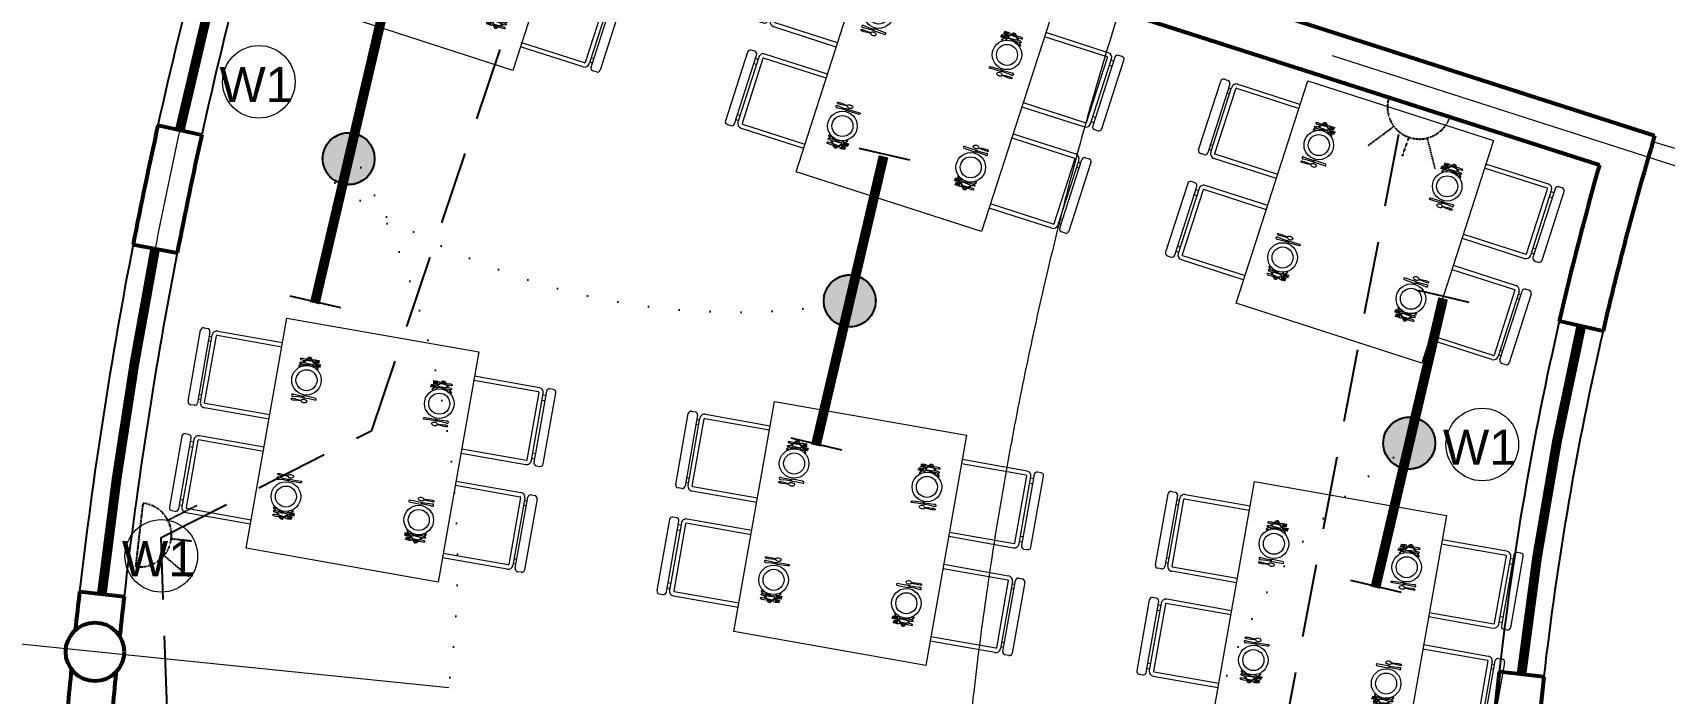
# Model space of a CAD drawing. Header units: millimetres. Extents: x -582 to 488037, y -1142837 to 903.
# Drawn here: x 367881 to 376250, y -1107490 to -1104098 of the extents above; entities that cross this region are included whole.
import ezdxf

# ---------------------------------------------------------------- set-up
doc = ezdxf.new("R2010")
doc.units = ezdxf.units.MM
doc.header["$PDMODE"] = 3
for name, pattern in [('CENTERX2', [101.6, 63.5, -12.7, 12.7, -12.7]), ('DOT2', [3.175, 0, -3.175]), ('HIDDEN', [0.375, 0.25, -0.125])]:
    doc.linetypes.add(name, pattern=pattern)
doc.layers.add('A New CL', color=7, linetype='CENTERX2', lineweight=13, true_color=0x18bbcd)
doc.layers.add('Pipe line', color=7, linetype='Continuous', lineweight=60, true_color=0x0070ff)
for name, color, linetype, lineweight in [('A_Wall 01', 7, 'Continuous', 53), ('COLUMN-HATCH', 1, 'Continuous', 53), ('Dimension', 5, 'Continuous', 13), ('hatch', 9, 'Continuous', 0), ('Muebles', 43, 'Continuous', 0), ('stair', 20, 'Continuous', 20), ('window', 210, 'Continuous', 25)]:
    doc.layers.add(name, color=color, linetype=linetype, lineweight=lineweight)
for name, color, linetype in [('E_Electrical Layout', 210, 'Continuous'), ('E_Power', 50, 'HIDDEN'), ('E_Switch', 30, 'DOT2')]:
    doc.layers.add(name, color=color, linetype=linetype)
doc.styles.add('Arial', font='arial.ttf')
doc.dimstyles.new('A_ Detail', dxfattribs={"dimtxt": 250, "dimasz": 80, "dimexe": 75, "dimexo": 0, "dimgap": 4, "dimtad": 1, "dimdec": 0, "dimzin": 1, "dimdsep": 46, "dimtxsty": 'Arial', "dimblk": 'dot 2', "dimcen": 0.09375, "dimclrd": 5, "dimclre": 5, "dimclrt": 256, "dimadec": 0, "dimazin": 0, "dimtfac": 0.75, "dimtdec": 0, "dimtix": 1, "dimtmove": 1, "dimatfit": 3, "dimfxl": 75, "dimfxlon": 1, "dimtolj": 1, "dimtzin": 0, "dimlwd": 13, "dimlwe": 9, "dimarcsym": 0})

# ---------------------------------------------------------------- blocks, each defined once
blk = doc.blocks.new('A$C115C1E31')
blk.add_circle((-22.2, 85.8), 150)
blk = doc.blocks.new('A$C4D184056')
at = {"layer": 'Muebles'}
for p, q in [((0.45, 0), (0.45, 1.2)), ((0.45, 1.2), (1.45, 1.2)), ((1.45, 1.2), (1.45, 0)), ((0.0249, 0.691), (0.0249, 1.0613)), ((0.0399, 1.0763), (0.0586, 1.0763)), ((0.0736, 1.0613), (0.0736, 0.691)), ((0.0736, 1.0394), (0.0878, 1.0394)), ((0.0878, 1.0133), (0.0736, 1.0133)), ((0.0878, 0.698), (0.0878, 1.048)), ((0.1099, 0.698), (0.1099, 1.048)), ((0.1128, 1.073), (0.45, 1.073)), ((0.1128, 1.0509), (0.45, 1.0509)), ((1.7872, 1.073), (1.45, 1.073)), ((1.7872, 1.0509), (1.45, 1.0509)), ((1.7901, 0.698), (1.7901, 1.048)), ((1.8122, 0.698), (1.8122, 1.048)), ((1.8264, 1.0394), (1.8122, 1.0394)), ((1.8122, 1.0133), (1.8264, 1.0133)), ((1.8264, 1.0613), (1.8264, 0.691)), ((1.8601, 1.0763), (1.8414, 1.0763)), ((1.8751, 0.691), (1.8751, 1.0613)), ((0.0586, 0.676), (0.0399, 0.676)), ((0.0736, 0.7361), (0.0878, 0.7361)), ((0.0878, 0.71), (0.0736, 0.71)), ((0.45, 0.6951), (0.1128, 0.6951)), ((0.45, 0.673), (0.1128, 0.673)), ((1.45, 0.6951), (1.7872, 0.6951)), ((1.45, 0.673), (1.7872, 0.673)), ((1.8264, 0.7361), (1.8122, 0.7361)), ((1.8122, 0.71), (1.8264, 0.71)), ((1.8414, 0.676), (1.8601, 0.676)), ((0.0249, 0.509), (0.0249, 0.1387)), ((0.0586, 0.524), (0.0399, 0.524)), ((0.0736, 0.1387), (0.0736, 0.509)), ((0.45, 0.527), (0.1128, 0.527)), ((0.45, 0.5049), (0.1128, 0.5049)), ((1.45, 0.527), (1.7872, 0.527)), ((1.45, 0.5049), (1.7872, 0.5049)), ((1.8264, 0.1387), (1.8264, 0.509)), ((1.8414, 0.524), (1.8601, 0.524)), ((1.8751, 0.509), (1.8751, 0.1387)), ((0.0878, 0.49), (0.0736, 0.49)), ((0.0736, 0.4639), (0.0878, 0.4639)), ((0.0878, 0.502), (0.0878, 0.152)), ((0.1099, 0.502), (0.1099, 0.152)), ((1.7901, 0.502), (1.7901, 0.152)), ((1.8122, 0.502), (1.8122, 0.152)), ((1.8122, 0.49), (1.8264, 0.49)), ((1.8264, 0.4639), (1.8122, 0.4639)), ((0.0878, 0.1867), (0.0736, 0.1867)), ((1.8122, 0.1867), (1.8264, 0.1867)), ((0.0399, 0.1237), (0.0586, 0.1237)), ((0.0736, 0.1606), (0.0878, 0.1606)), ((0.1128, 0.1491), (0.45, 0.1491)), ((0.1128, 0.127), (0.45, 0.127)), ((1.7872, 0.1491), (1.45, 0.1491)), ((1.7872, 0.127), (1.45, 0.127)), ((1.8264, 0.1606), (1.8122, 0.1606)), ((1.8601, 0.1237), (1.8414, 0.1237)), ((1.45, 0), (0.45, 0))]:
    blk.add_line(p, q, dxfattribs=at)
at = {"layer": 'Muebles', "linetype": 'ByBlock'}
for p, q in [((0.5544, 1.0079), (0.5553, 1.0096)), ((0.5544, 1.0079), (0.5544, 1.0062)), ((0.5544, 1.0062), (0.5553, 1.0045)), ((0.5553, 1.0096), (0.557, 1.0104)), ((0.5553, 1.0045), (0.557, 1.0037)), ((0.557, 1.0104), (0.5637, 1.0112)), ((0.5637, 1.0112), (0.5721, 1.0112)), ((0.5721, 1.0112), (0.5941, 1.0096)), ((0.5721, 1.0028), (0.5941, 1.0045)), ((0.5958, 1.0197), (0.5875, 1.0101)), ((0.5983, 1.0146), (0.5933, 1.0096)), ((0.5941, 1.0096), (0.6118, 1.0087)), ((0.5941, 1.0045), (0.6118, 1.0053)), ((0.5991, 1.0222), (0.5958, 1.0197)), ((0.6034, 1.0155), (0.5983, 1.0146)), ((0.6051, 1.0222), (0.5991, 1.0222)), ((0.6067, 1.0146), (0.6034, 1.0155)), ((0.6067, 1.0214), (0.6051, 1.0222)), ((0.6182, 1.0089), (0.6067, 1.0214)), ((0.6129, 1.0087), (0.6067, 1.0146)), ((0.6118, 1.0087), (0.6177, 1.0087)), ((0.6118, 1.0053), (0.6177, 1.0053)), ((0.6295, 0.9927), (0.6164, 1.0053)), ((0.6177, 1.0087), (0.6202, 1.0096)), ((0.6177, 1.0053), (0.6202, 1.0045)), ((0.6202, 1.0096), (0.6228, 1.0121)), ((0.6202, 1.0045), (0.6228, 1.002)), ((0.6228, 1.0121), (0.6253, 1.0138)), ((0.6253, 1.0138), (0.6321, 1.0146)), ((0.6312, 1.0079), (0.6304, 1.007)), ((0.6312, 1.0062), (0.6304, 1.007)), ((0.6531, 1.0087), (0.6312, 1.0079)), ((0.6531, 1.0053), (0.6312, 1.0062)), ((0.6321, 1.0146), (0.6531, 1.0129)), ((0.6531, 1.0121), (0.6321, 1.0112)), ((0.6321, 1.0112), (0.6321, 1.0104)), ((0.6321, 1.0104), (0.6531, 1.0096)), ((0.6321, 1.0037), (0.6531, 1.0045)), ((0.6531, 1.0129), (0.6531, 1.0121)), ((0.6531, 1.0096), (0.6531, 1.0087)), ((0.6531, 1.0045), (0.6531, 1.0053)), ((1.2679, 1.0146), (1.2469, 1.0129)), ((1.2469, 1.0129), (1.2469, 1.0121)), ((1.2469, 1.0121), (1.2679, 1.0112)), ((1.2679, 1.0104), (1.2469, 1.0096)), ((1.2469, 1.0096), (1.2469, 1.0087)), ((1.2469, 1.0087), (1.2688, 1.0079)), ((1.2469, 1.0053), (1.2688, 1.0062)), ((1.2469, 1.0045), (1.2469, 1.0053)), ((1.2679, 1.0037), (1.2469, 1.0045)), ((1.2747, 1.0138), (1.2679, 1.0146)), ((1.2679, 1.0112), (1.2679, 1.0104)), ((1.2688, 1.0079), (1.2696, 1.007)), ((1.2688, 1.0062), (1.2696, 1.007)), ((1.2705, 0.9927), (1.2836, 1.0053)), ((1.2772, 1.0121), (1.2747, 1.0138)), ((1.2798, 1.0096), (1.2772, 1.0121)), ((1.2798, 1.0045), (1.2772, 1.002)), ((1.2823, 1.0087), (1.2798, 1.0096)), ((1.2823, 1.0053), (1.2798, 1.0045)), ((1.2818, 1.0089), (1.2933, 1.0214)), ((1.2882, 1.0087), (1.2823, 1.0087)), ((1.2882, 1.0053), (1.2823, 1.0053)), ((1.2871, 1.0087), (1.2933, 1.0146)), ((1.3059, 1.0096), (1.2882, 1.0087)), ((1.3059, 1.0045), (1.2882, 1.0053)), ((1.2933, 1.0214), (1.2949, 1.0222)), ((1.2933, 1.0146), (1.2966, 1.0155)), ((1.2949, 1.0222), (1.3009, 1.0222)), ((1.2966, 1.0155), (1.3017, 1.0146)), ((1.3009, 1.0222), (1.3042, 1.0197)), ((1.3017, 1.0146), (1.3067, 1.0096)), ((1.3042, 1.0197), (1.3125, 1.0101)), ((1.3279, 1.0112), (1.3059, 1.0096)), ((1.3279, 1.0028), (1.3059, 1.0045)), ((1.3363, 1.0112), (1.3279, 1.0112)), ((1.343, 1.0104), (1.3363, 1.0112)), ((1.3447, 1.0096), (1.343, 1.0104)), ((1.3447, 1.0045), (1.343, 1.0037)), ((1.3456, 1.0079), (1.3447, 1.0096)), ((1.3456, 1.0062), (1.3447, 1.0045)), ((1.3456, 1.0079), (1.3456, 1.0062)), ((0.5536, 0.9707), (0.5527, 0.9691)), ((0.5527, 0.9691), (0.5527, 0.9674)), ((0.5527, 0.9674), (0.5536, 0.9665)), ((0.5639, 0.9827), (0.5536, 0.9707)), ((0.5544, 0.9707), (0.5536, 0.9691)), ((0.5536, 0.9665), (0.5622, 0.9665)), ((0.5544, 0.9876), (0.5553, 0.9893)), ((0.5544, 0.9859), (0.5544, 0.9876)), ((0.5544, 0.9876), (0.5544, 0.9859)), ((0.5544, 0.9859), (0.5553, 0.9842)), ((0.5662, 0.9826), (0.5544, 0.9707)), ((0.5553, 0.9893), (0.557, 0.9902)), ((0.5553, 0.9842), (0.557, 0.9834)), ((0.557, 1.0037), (0.5637, 1.0028)), ((0.557, 0.9902), (0.5654, 0.991)), ((0.557, 0.9834), (0.5654, 0.9826)), ((0.5603, 0.9707), (0.5709, 0.9715)), ((0.5637, 1.0028), (0.5721, 1.0028)), ((0.5654, 0.991), (0.573, 0.991)), ((0.5654, 0.9826), (0.573, 0.9826)), ((0.5705, 0.975), (0.6052, 0.9842)), ((0.5819, 1.0036), (0.571, 0.991)), ((0.573, 0.991), (0.5958, 0.9893)), ((0.573, 0.9826), (0.5958, 0.9842)), ((0.5877, 1.004), (0.5746, 0.9909)), ((0.5958, 0.9893), (0.616, 0.9885)), ((0.5958, 0.9842), (0.616, 0.9851)), ((0.616, 0.9885), (0.6219, 0.9885)), ((0.616, 0.9851), (0.6219, 0.9851)), ((0.6219, 0.9885), (0.6245, 0.9893)), ((0.6219, 0.9851), (0.6245, 0.9842)), ((0.6228, 1.002), (0.6253, 1.0003)), ((0.6245, 0.9893), (0.627, 0.9918)), ((0.6245, 0.9842), (0.627, 0.9817)), ((0.6253, 1.0003), (0.6321, 0.9994)), ((0.6327, 0.9931), (0.6262, 1.0002)), ((0.627, 0.9918), (0.6295, 0.9927)), ((0.627, 0.9817), (0.6295, 0.9809)), ((0.6277, 0.9755), (0.6329, 0.9758)), ((0.6295, 0.9927), (0.6363, 0.9935)), ((0.6295, 0.9809), (0.6363, 0.98)), ((0.6321, 1.0028), (0.6321, 1.0037)), ((0.6531, 1.002), (0.6321, 1.0028)), ((0.6321, 0.9994), (0.6531, 1.0011)), ((0.6354, 0.9876), (0.6346, 0.9868)), ((0.6354, 0.9859), (0.6346, 0.9868)), ((0.6366, 0.9859), (0.6351, 0.9873)), ((0.6624, 0.9885), (0.6354, 0.9876)), ((0.6624, 0.9851), (0.6354, 0.9859)), ((0.6363, 0.9935), (0.6624, 0.9927)), ((0.6624, 0.9918), (0.6363, 0.991)), ((0.6363, 0.991), (0.6363, 0.9902)), ((0.6363, 0.9902), (0.6624, 0.9893)), ((0.6363, 0.9834), (0.6624, 0.9842)), ((0.6363, 0.9826), (0.6363, 0.9834)), ((0.6624, 0.9817), (0.6363, 0.9826)), ((0.6363, 0.98), (0.6624, 0.9809)), ((0.6393, 0.9858), (0.6376, 0.9877)), ((0.6402, 0.9824), (0.6391, 0.9835)), ((0.6425, 0.9824), (0.6414, 0.9836)), ((0.6515, 0.9716), (0.6425, 0.9802)), ((0.6531, 0.9707), (0.6444, 0.9803)), ((0.6462, 0.9665), (0.6515, 0.9665)), ((0.6523, 0.9699), (0.6515, 0.9716)), ((0.6515, 0.9665), (0.6531, 0.9682)), ((0.6531, 1.0011), (0.6531, 1.002)), ((0.6531, 0.9682), (0.6531, 0.9707)), ((0.6624, 0.9927), (0.6624, 0.9918)), ((0.6624, 0.9893), (0.6624, 0.9885)), ((0.6624, 0.9842), (0.6624, 0.9851)), ((0.6624, 0.9809), (0.6624, 0.9817)), ((1.2637, 0.9935), (1.2376, 0.9927)), ((1.2376, 0.9927), (1.2376, 0.9918)), ((1.2376, 0.9918), (1.2637, 0.991)), ((1.2637, 0.9902), (1.2376, 0.9893)), ((1.2376, 0.9893), (1.2376, 0.9885)), ((1.2376, 0.9885), (1.2646, 0.9876)), ((1.2376, 0.9851), (1.2646, 0.9859)), ((1.2376, 0.9842), (1.2376, 0.9851)), ((1.2637, 0.9834), (1.2376, 0.9842)), ((1.2376, 0.9817), (1.2637, 0.9826)), ((1.2376, 0.9809), (1.2376, 0.9817)), ((1.2637, 0.98), (1.2376, 0.9809)), ((1.2469, 1.002), (1.2679, 1.0028)), ((1.2469, 1.0011), (1.2469, 1.002)), ((1.2679, 0.9994), (1.2469, 1.0011)), ((1.2469, 0.9707), (1.2556, 0.9803)), ((1.2469, 0.9682), (1.2469, 0.9707)), ((1.2485, 0.9665), (1.2469, 0.9682)), ((1.2477, 0.9699), (1.2485, 0.9716)), ((1.2485, 0.9716), (1.2575, 0.9802)), ((1.2538, 0.9665), (1.2485, 0.9665)), ((1.2575, 0.9824), (1.2586, 0.9836)), ((1.2598, 0.9824), (1.2609, 0.9835)), ((1.2607, 0.9858), (1.2624, 0.9877)), ((1.2634, 0.9859), (1.2649, 0.9873)), ((1.2705, 0.9927), (1.2637, 0.9935)), ((1.2637, 0.991), (1.2637, 0.9902)), ((1.2637, 0.9826), (1.2637, 0.9834)), ((1.2705, 0.9809), (1.2637, 0.98)), ((1.2646, 0.9876), (1.2654, 0.9868)), ((1.2646, 0.9859), (1.2654, 0.9868)), ((1.2723, 0.9755), (1.2671, 0.9758)), ((1.2673, 0.9931), (1.2738, 1.0002)), ((1.2679, 1.0028), (1.2679, 1.0037)), ((1.2747, 1.0003), (1.2679, 0.9994)), ((1.273, 0.9918), (1.2705, 0.9927)), ((1.273, 0.9817), (1.2705, 0.9809)), ((1.2755, 0.9893), (1.273, 0.9918)), ((1.2755, 0.9842), (1.273, 0.9817)), ((1.2772, 1.002), (1.2747, 1.0003)), ((1.2781, 0.9885), (1.2755, 0.9893)), ((1.2781, 0.9851), (1.2755, 0.9842)), ((1.284, 0.9885), (1.2781, 0.9885)), ((1.284, 0.9851), (1.2781, 0.9851)), ((1.3042, 0.9893), (1.284, 0.9885)), ((1.3042, 0.9842), (1.284, 0.9851)), ((1.3295, 0.975), (1.2948, 0.9842)), ((1.327, 0.991), (1.3042, 0.9893)), ((1.327, 0.9826), (1.3042, 0.9842)), ((1.3123, 1.004), (1.3254, 0.9909)), ((1.3181, 1.0036), (1.329, 0.991)), ((1.3346, 0.991), (1.327, 0.991)), ((1.3346, 0.9826), (1.327, 0.9826)), ((1.3363, 1.0028), (1.3279, 1.0028)), ((1.3397, 0.9707), (1.3291, 0.9715)), ((1.3338, 0.9826), (1.3456, 0.9707)), ((1.343, 0.9902), (1.3346, 0.991)), ((1.343, 0.9834), (1.3346, 0.9826)), ((1.3361, 0.9827), (1.3464, 0.9707)), ((1.343, 1.0037), (1.3363, 1.0028)), ((1.3464, 0.9665), (1.3378, 0.9665)), ((1.3447, 0.9893), (1.343, 0.9902)), ((1.3447, 0.9842), (1.343, 0.9834)), ((1.3456, 0.9876), (1.3447, 0.9893)), ((1.3456, 0.9859), (1.3447, 0.9842)), ((1.3456, 0.9859), (1.3456, 0.9876)), ((1.3456, 0.9876), (1.3456, 0.9859)), ((1.3456, 0.9707), (1.3464, 0.9691)), ((1.3464, 0.9707), (1.3473, 0.9691)), ((1.3473, 0.9674), (1.3464, 0.9665)), ((1.3473, 0.9691), (1.3473, 0.9674)), ((0.5426, 0.8189), (0.5435, 0.8214)), ((0.5426, 0.8189), (0.5426, 0.8138)), ((0.5426, 0.8138), (0.5435, 0.8113)), ((0.5426, 0.7969), (0.5433, 0.7984)), ((0.5426, 0.7969), (0.5426, 0.7952)), ((0.5426, 0.7952), (0.5433, 0.7938)), ((0.5433, 0.7984), (0.545, 0.7991)), ((0.5433, 0.7938), (0.545, 0.7931)), ((0.5435, 0.8214), (0.5451, 0.8222)), ((0.5435, 0.8113), (0.5451, 0.8104)), ((0.545, 0.7991), (0.5513, 0.7997)), ((0.545, 0.7931), (0.5513, 0.7925)), ((0.5451, 0.8222), (0.5477, 0.8222)), ((0.5451, 0.8104), (0.5477, 0.8104)), ((0.5477, 0.8222), (0.5511, 0.8214)), ((0.5477, 0.8104), (0.5511, 0.8113)), ((0.5511, 0.8214), (0.5772, 0.8197)), ((0.5511, 0.8113), (0.5772, 0.813)), ((0.5513, 0.7997), (0.5585, 0.7996)), ((0.5513, 0.7925), (0.5585, 0.7926)), ((0.5585, 0.7996), (0.5777, 0.7982)), ((0.5585, 0.7926), (0.5777, 0.794)), ((0.5772, 0.8197), (0.5983, 0.8197)), ((0.5772, 0.813), (0.5983, 0.813)), ((0.5777, 0.7982), (0.5897, 0.7975)), ((0.5777, 0.794), (0.5897, 0.7946)), ((0.5897, 0.7975), (0.5939, 0.7975)), ((0.5897, 0.7946), (0.5939, 0.7946)), ((0.5939, 0.7975), (0.5961, 0.7983)), ((0.5939, 0.7946), (0.5961, 0.7939)), ((0.5961, 0.7983), (0.5968, 0.799)), ((0.5961, 0.7939), (0.5968, 0.7931)), ((0.5968, 0.799), (0.5984, 0.8012)), ((0.5968, 0.7931), (0.5984, 0.7909)), ((0.5983, 0.8197), (0.6017, 0.8206)), ((0.5983, 0.8197), (0.5983, 0.813)), ((0.5983, 0.813), (0.6017, 0.8121)), ((0.5984, 0.8012), (0.6012, 0.8032)), ((0.5984, 0.7909), (0.6012, 0.789)), ((0.6012, 0.8032), (0.605, 0.8044)), ((0.6012, 0.789), (0.605, 0.7878)), ((0.6017, 0.8121), (0.6017, 0.8206)), ((0.6017, 0.8206), (0.6034, 0.8197)), ((0.6017, 0.8121), (0.6034, 0.813)), ((0.6034, 0.8197), (0.6067, 0.8197)), ((0.6034, 0.813), (0.6067, 0.813)), ((0.605, 0.8044), (0.6095, 0.8047)), ((0.605, 0.7878), (0.6095, 0.7874)), ((0.6093, 0.8222), (0.6067, 0.8197)), ((0.6067, 0.813), (0.6067, 0.8197)), ((0.6067, 0.813), (0.6093, 0.8121)), ((0.6624, 0.8206), (0.6093, 0.8222)), ((0.6093, 0.8121), (0.6413, 0.8121)), ((0.6095, 0.8047), (0.6169, 0.8034)), ((0.6095, 0.7874), (0.6169, 0.7888)), ((0.6169, 0.8034), (0.6218, 0.8014)), ((0.6169, 0.7888), (0.6218, 0.7908)), ((0.6218, 0.8014), (0.6241, 0.7991)), ((0.6218, 0.7908), (0.6241, 0.7931)), ((0.6241, 0.7991), (0.6253, 0.7961)), ((0.6241, 0.7931), (0.6253, 0.7961)), ((0.6413, 0.8121), (0.6683, 0.8113)), ((0.6683, 0.8197), (0.6624, 0.8206)), ((0.67, 0.818), (0.6683, 0.8197)), ((0.6683, 0.8113), (0.67, 0.813)), ((0.6709, 0.8155), (0.67, 0.818)), ((0.67, 0.813), (0.6709, 0.8155)), ((1.2291, 0.8155), (1.23, 0.818)), ((1.23, 0.813), (1.2291, 0.8155)), ((1.23, 0.818), (1.2317, 0.8197)), ((1.2317, 0.8113), (1.23, 0.813)), ((1.2317, 0.8197), (1.2376, 0.8206)), ((1.2587, 0.8121), (1.2317, 0.8113)), ((1.2376, 0.8206), (1.2907, 0.8222)), ((1.2907, 0.8121), (1.2587, 0.8121)), ((1.2759, 0.7991), (1.2747, 0.7961)), ((1.2759, 0.7931), (1.2747, 0.7961)), ((1.2782, 0.8014), (1.2759, 0.7991)), ((1.2782, 0.7908), (1.2759, 0.7931)), ((1.2831, 0.8034), (1.2782, 0.8014)), ((1.2831, 0.7888), (1.2782, 0.7908)), ((1.2905, 0.8047), (1.2831, 0.8034)), ((1.2905, 0.7874), (1.2831, 0.7888)), ((1.295, 0.8044), (1.2905, 0.8047)), ((1.295, 0.7878), (1.2905, 0.7874)), ((1.2907, 0.8222), (1.2933, 0.8197)), ((1.2933, 0.813), (1.2907, 0.8121)), ((1.2966, 0.8197), (1.2933, 0.8197)), ((1.2933, 0.813), (1.2933, 0.8197)), ((1.2966, 0.813), (1.2933, 0.813)), ((1.2988, 0.8032), (1.295, 0.8044)), ((1.2988, 0.789), (1.295, 0.7878)), ((1.2983, 0.8206), (1.2966, 0.8197)), ((1.2983, 0.8121), (1.2966, 0.813)), ((1.2983, 0.8121), (1.2983, 0.8206)), ((1.3017, 0.8197), (1.2983, 0.8206)), ((1.3017, 0.813), (1.2983, 0.8121)), ((1.3016, 0.8012), (1.2988, 0.8032)), ((1.3016, 0.7909), (1.2988, 0.789)), ((1.3032, 0.799), (1.3016, 0.8012)), ((1.3032, 0.7931), (1.3016, 0.7909)), ((1.3017, 0.8197), (1.3017, 0.813)), ((1.3228, 0.8197), (1.3017, 0.8197)), ((1.3228, 0.813), (1.3017, 0.813)), ((1.3039, 0.7983), (1.3032, 0.799)), ((1.3039, 0.7939), (1.3032, 0.7931)), ((1.3061, 0.7975), (1.3039, 0.7983)), ((1.3061, 0.7946), (1.3039, 0.7939)), ((1.3103, 0.7975), (1.3061, 0.7975)), ((1.3103, 0.7946), (1.3061, 0.7946)), ((1.3223, 0.7982), (1.3103, 0.7975)), ((1.3223, 0.794), (1.3103, 0.7946)), ((1.3415, 0.7996), (1.3223, 0.7982)), ((1.3415, 0.7926), (1.3223, 0.794)), ((1.3489, 0.8214), (1.3228, 0.8197)), ((1.3489, 0.8113), (1.3228, 0.813)), ((1.3487, 0.7997), (1.3415, 0.7996)), ((1.3487, 0.7925), (1.3415, 0.7926)), ((1.355, 0.7991), (1.3487, 0.7997)), ((1.355, 0.7931), (1.3487, 0.7925)), ((1.3523, 0.8222), (1.3489, 0.8214)), ((1.3523, 0.8104), (1.3489, 0.8113)), ((1.3549, 0.8222), (1.3523, 0.8222)), ((1.3549, 0.8104), (1.3523, 0.8104)), ((1.3565, 0.8214), (1.3549, 0.8222)), ((1.3565, 0.8113), (1.3549, 0.8104)), ((1.3567, 0.7984), (1.355, 0.7991)), ((1.3567, 0.7938), (1.355, 0.7931)), ((1.3574, 0.8189), (1.3565, 0.8214)), ((1.3574, 0.8138), (1.3565, 0.8113)), ((1.3574, 0.7969), (1.3567, 0.7984)), ((1.3574, 0.7952), (1.3567, 0.7938)), ((1.3574, 0.8189), (1.3574, 0.8138)), ((1.3574, 0.7969), (1.3574, 0.7952)), ((0.5426, 0.4048), (0.5433, 0.4062)), ((0.5426, 0.4031), (0.5426, 0.4048)), ((0.5426, 0.4031), (0.5433, 0.4016)), ((0.5426, 0.3862), (0.5435, 0.3887)), ((0.5426, 0.3811), (0.5426, 0.3862)), ((0.5426, 0.3811), (0.5435, 0.3786)), ((0.5433, 0.4062), (0.545, 0.4069)), ((0.5433, 0.4016), (0.545, 0.4009)), ((0.5435, 0.3887), (0.5451, 0.3896)), ((0.5435, 0.3786), (0.5451, 0.3778)), ((0.545, 0.4069), (0.5513, 0.4075)), ((0.545, 0.4009), (0.5513, 0.4003)), ((0.5451, 0.3896), (0.5477, 0.3896)), ((0.5451, 0.3778), (0.5477, 0.3778)), ((0.5477, 0.3896), (0.5511, 0.3887)), ((0.5477, 0.3778), (0.5511, 0.3786)), ((0.5511, 0.3887), (0.5772, 0.387)), ((0.5511, 0.3786), (0.5772, 0.3803)), ((0.5513, 0.4075), (0.5585, 0.4074)), ((0.5513, 0.4003), (0.5585, 0.4004)), ((0.5585, 0.4074), (0.5777, 0.406)), ((0.5585, 0.4004), (0.5777, 0.4018)), ((0.5772, 0.387), (0.5983, 0.387)), ((0.5772, 0.3803), (0.5983, 0.3803)), ((0.5777, 0.406), (0.5897, 0.4054)), ((0.5777, 0.4018), (0.5897, 0.4025)), ((0.5897, 0.4054), (0.5939, 0.4054)), ((0.5897, 0.4025), (0.5939, 0.4025)), ((0.5939, 0.4054), (0.5961, 0.4061)), ((0.5939, 0.4025), (0.5961, 0.4017)), ((0.5961, 0.4061), (0.5968, 0.4069)), ((0.5961, 0.4017), (0.5968, 0.401)), ((0.5968, 0.4069), (0.5984, 0.4091)), ((0.5968, 0.401), (0.5984, 0.3988)), ((0.5983, 0.387), (0.6017, 0.3879)), ((0.5983, 0.3803), (0.5983, 0.387)), ((0.5983, 0.3803), (0.6017, 0.3794)), ((0.5984, 0.4091), (0.6012, 0.411)), ((0.5984, 0.3988), (0.6012, 0.3968)), ((0.6012, 0.411), (0.605, 0.4122)), ((0.6012, 0.3968), (0.605, 0.3956)), ((0.6017, 0.3879), (0.6017, 0.3794)), ((0.6017, 0.3879), (0.6034, 0.387)), ((0.6017, 0.3794), (0.6034, 0.3803)), ((0.6034, 0.387), (0.6067, 0.387)), ((0.6034, 0.3803), (0.6067, 0.3803)), ((0.605, 0.4122), (0.6095, 0.4126)), ((0.605, 0.3956), (0.6095, 0.3953)), ((0.6067, 0.387), (0.6093, 0.3879)), ((0.6067, 0.387), (0.6067, 0.3803)), ((0.6093, 0.3778), (0.6067, 0.3803)), ((0.6093, 0.3879), (0.6413, 0.3879)), ((0.6624, 0.3794), (0.6093, 0.3778)), ((0.6095, 0.4126), (0.6169, 0.4112)), ((0.6095, 0.3953), (0.6169, 0.3966)), ((0.6169, 0.4112), (0.6218, 0.4092)), ((0.6169, 0.3966), (0.6218, 0.3986)), ((0.6218, 0.4092), (0.6241, 0.4069)), ((0.6218, 0.3986), (0.6241, 0.4009)), ((0.6241, 0.4069), (0.6253, 0.4039)), ((0.6241, 0.4009), (0.6253, 0.4039)), ((0.6413, 0.3879), (0.6683, 0.3887)), ((0.6683, 0.3803), (0.6624, 0.3794)), ((0.6683, 0.3887), (0.67, 0.387)), ((0.67, 0.382), (0.6683, 0.3803)), ((0.67, 0.387), (0.6709, 0.3845)), ((0.6709, 0.3845), (0.67, 0.382)), ((1.23, 0.387), (1.2291, 0.3845)), ((1.2291, 0.3845), (1.23, 0.382)), ((1.2317, 0.3887), (1.23, 0.387)), ((1.23, 0.382), (1.2317, 0.3803)), ((1.2587, 0.3879), (1.2317, 0.3887)), ((1.2317, 0.3803), (1.2376, 0.3794)), ((1.2376, 0.3794), (1.2907, 0.3778)), ((1.2907, 0.3879), (1.2587, 0.3879)), ((1.2759, 0.4069), (1.2747, 0.4039)), ((1.2759, 0.4009), (1.2747, 0.4039)), ((1.2782, 0.4092), (1.2759, 0.4069)), ((1.2782, 0.3986), (1.2759, 0.4009)), ((1.2831, 0.4112), (1.2782, 0.4092)), ((1.2831, 0.3966), (1.2782, 0.3986)), ((1.2905, 0.4126), (1.2831, 0.4112)), ((1.2905, 0.3953), (1.2831, 0.3966)), ((1.295, 0.4122), (1.2905, 0.4126)), ((1.295, 0.3956), (1.2905, 0.3953)), ((1.2933, 0.387), (1.2907, 0.3879)), ((1.2907, 0.3778), (1.2933, 0.3803)), ((1.2966, 0.387), (1.2933, 0.387)), ((1.2933, 0.387), (1.2933, 0.3803)), ((1.2966, 0.3803), (1.2933, 0.3803)), ((1.2988, 0.411), (1.295, 0.4122)), ((1.2988, 0.3968), (1.295, 0.3956)), ((1.2983, 0.3879), (1.2966, 0.387)), ((1.2983, 0.3794), (1.2966, 0.3803)), ((1.2983, 0.3879), (1.2983, 0.3794)), ((1.3017, 0.387), (1.2983, 0.3879)), ((1.3017, 0.3803), (1.2983, 0.3794)), ((1.3016, 0.4091), (1.2988, 0.411)), ((1.3016, 0.3988), (1.2988, 0.3968)), ((1.3032, 0.4069), (1.3016, 0.4091)), ((1.3032, 0.401), (1.3016, 0.3988)), ((1.3017, 0.3803), (1.3017, 0.387)), ((1.3228, 0.387), (1.3017, 0.387)), ((1.3228, 0.3803), (1.3017, 0.3803)), ((1.3039, 0.4061), (1.3032, 0.4069)), ((1.3039, 0.4017), (1.3032, 0.401)), ((1.3061, 0.4054), (1.3039, 0.4061)), ((1.3061, 0.4025), (1.3039, 0.4017)), ((1.3103, 0.4054), (1.3061, 0.4054)), ((1.3103, 0.4025), (1.3061, 0.4025)), ((1.3223, 0.406), (1.3103, 0.4054)), ((1.3223, 0.4018), (1.3103, 0.4025)), ((1.3415, 0.4074), (1.3223, 0.406)), ((1.3415, 0.4004), (1.3223, 0.4018)), ((1.3489, 0.3887), (1.3228, 0.387)), ((1.3489, 0.3786), (1.3228, 0.3803)), ((1.3487, 0.4075), (1.3415, 0.4074)), ((1.3487, 0.4003), (1.3415, 0.4004)), ((1.355, 0.4069), (1.3487, 0.4075)), ((1.355, 0.4009), (1.3487, 0.4003)), ((1.3523, 0.3896), (1.3489, 0.3887)), ((1.3523, 0.3778), (1.3489, 0.3786)), ((1.3549, 0.3896), (1.3523, 0.3896)), ((1.3549, 0.3778), (1.3523, 0.3778)), ((1.3565, 0.3887), (1.3549, 0.3896)), ((1.3565, 0.3786), (1.3549, 0.3778)), ((1.3567, 0.4062), (1.355, 0.4069)), ((1.3567, 0.4016), (1.355, 0.4009)), ((1.3574, 0.3862), (1.3565, 0.3887)), ((1.3574, 0.3811), (1.3565, 0.3786)), ((1.3574, 0.4048), (1.3567, 0.4062)), ((1.3574, 0.4031), (1.3567, 0.4016)), ((1.3574, 0.4031), (1.3574, 0.4048)), ((1.3574, 0.3811), (1.3574, 0.3862)), ((0.5527, 0.2326), (0.5536, 0.2335)), ((0.5527, 0.2309), (0.5527, 0.2326)), ((0.5536, 0.2293), (0.5527, 0.2309)), ((0.5536, 0.2335), (0.5622, 0.2335)), ((0.5544, 0.2293), (0.5536, 0.2309)), ((0.5639, 0.2173), (0.5536, 0.2293)), ((0.5662, 0.2174), (0.5544, 0.2293)), ((0.5544, 0.2141), (0.5553, 0.2158)), ((0.5544, 0.2141), (0.5544, 0.2124)), ((0.5544, 0.2124), (0.5544, 0.2141)), ((0.5544, 0.2124), (0.5553, 0.2107)), ((0.5544, 0.1938), (0.5553, 0.1955)), ((0.5544, 0.1921), (0.5544, 0.1938)), ((0.5544, 0.1921), (0.5553, 0.1904)), ((0.5553, 0.2158), (0.557, 0.2166)), ((0.5553, 0.2107), (0.557, 0.2098)), ((0.5553, 0.1955), (0.557, 0.1963)), ((0.5553, 0.1904), (0.557, 0.1896)), ((0.557, 0.2166), (0.5654, 0.2174)), ((0.557, 0.2098), (0.5654, 0.209)), ((0.557, 0.1963), (0.5637, 0.1972)), ((0.557, 0.1896), (0.5637, 0.1888)), ((0.5603, 0.2293), (0.5709, 0.2285)), ((0.5637, 0.1972), (0.5721, 0.1972)), ((0.5637, 0.1888), (0.5721, 0.1888)), ((0.5654, 0.2174), (0.573, 0.2174)), ((0.5654, 0.209), (0.573, 0.209)), ((0.5705, 0.225), (0.6052, 0.2158)), ((0.5819, 0.1964), (0.571, 0.209)), ((0.5721, 0.1972), (0.5941, 0.1955)), ((0.5721, 0.1888), (0.5941, 0.1904)), ((0.573, 0.2174), (0.5958, 0.2158)), ((0.573, 0.209), (0.5958, 0.2107)), ((0.5877, 0.196), (0.5746, 0.2091)), ((0.5958, 0.1803), (0.5875, 0.1899)), ((0.5983, 0.1854), (0.5933, 0.1904)), ((0.5941, 0.1955), (0.6118, 0.1947)), ((0.5941, 0.1904), (0.6118, 0.1913)), ((0.5958, 0.2158), (0.616, 0.2149)), ((0.5958, 0.2107), (0.616, 0.2115)), ((0.5991, 0.1778), (0.5958, 0.1803)), ((0.6034, 0.1845), (0.5983, 0.1854)), ((0.6051, 0.1778), (0.5991, 0.1778)), ((0.6067, 0.1854), (0.6034, 0.1845)), ((0.6067, 0.1786), (0.6051, 0.1778)), ((0.6129, 0.1913), (0.6067, 0.1854)), ((0.6182, 0.1911), (0.6067, 0.1786)), ((0.6118, 0.1947), (0.6177, 0.1947)), ((0.6118, 0.1913), (0.6177, 0.1913)), ((0.616, 0.2149), (0.6219, 0.2149)), ((0.616, 0.2115), (0.6219, 0.2115)), ((0.6295, 0.2073), (0.6164, 0.1947)), ((0.6177, 0.1947), (0.6202, 0.1955)), ((0.6177, 0.1913), (0.6202, 0.1904)), ((0.6202, 0.1955), (0.6228, 0.198)), ((0.6202, 0.1904), (0.6228, 0.1879)), ((0.6219, 0.2149), (0.6245, 0.2158)), ((0.6219, 0.2115), (0.6245, 0.2107)), ((0.6228, 0.198), (0.6253, 0.1997)), ((0.6228, 0.1879), (0.6253, 0.1862)), ((0.6245, 0.2158), (0.627, 0.2183)), ((0.6245, 0.2107), (0.627, 0.2082)), ((0.6253, 0.1997), (0.6321, 0.2006)), ((0.6253, 0.1862), (0.6321, 0.1854)), ((0.6327, 0.2069), (0.6262, 0.1998)), ((0.627, 0.2183), (0.6295, 0.2191)), ((0.627, 0.2082), (0.6295, 0.2073)), ((0.6277, 0.2245), (0.6329, 0.2242)), ((0.6295, 0.2191), (0.6363, 0.22)), ((0.6295, 0.2073), (0.6363, 0.2065)), ((0.6312, 0.1938), (0.6304, 0.193)), ((0.6312, 0.1921), (0.6304, 0.193)), ((0.6531, 0.1947), (0.6312, 0.1938)), ((0.6531, 0.1913), (0.6312, 0.1921)), ((0.6321, 0.2006), (0.6531, 0.1989)), ((0.6531, 0.198), (0.6321, 0.1972)), ((0.6321, 0.1972), (0.6321, 0.1963)), ((0.6321, 0.1963), (0.6531, 0.1955)), ((0.6321, 0.1896), (0.6531, 0.1904)), ((0.6321, 0.1888), (0.6321, 0.1896)), ((0.6531, 0.1879), (0.6321, 0.1888)), ((0.6321, 0.1854), (0.6531, 0.1871)), ((0.6354, 0.2141), (0.6346, 0.2132)), ((0.6354, 0.2124), (0.6346, 0.2132)), ((0.6366, 0.2141), (0.6351, 0.2127)), ((0.6624, 0.2149), (0.6354, 0.2141)), ((0.6624, 0.2115), (0.6354, 0.2124)), ((0.6363, 0.22), (0.6624, 0.2191)), ((0.6624, 0.2183), (0.6363, 0.2174)), ((0.6363, 0.2174), (0.6363, 0.2166)), ((0.6363, 0.2166), (0.6624, 0.2158)), ((0.6363, 0.2098), (0.6624, 0.2107)), ((0.6363, 0.209), (0.6363, 0.2098)), ((0.6624, 0.2082), (0.6363, 0.209)), ((0.6363, 0.2065), (0.6624, 0.2073)), ((0.6393, 0.2142), (0.6376, 0.2123)), ((0.6402, 0.2176), (0.6391, 0.2165)), ((0.6425, 0.2176), (0.6414, 0.2164)), ((0.6515, 0.2284), (0.6425, 0.2198)), ((0.6531, 0.2293), (0.6444, 0.2197)), ((0.6462, 0.2335), (0.6515, 0.2335)), ((0.6515, 0.2335), (0.6531, 0.2318)), ((0.6523, 0.2301), (0.6515, 0.2284)), ((0.6531, 0.2318), (0.6531, 0.2293)), ((0.6531, 0.1989), (0.6531, 0.198)), ((0.6531, 0.1955), (0.6531, 0.1947)), ((0.6531, 0.1904), (0.6531, 0.1913)), ((0.6531, 0.1871), (0.6531, 0.1879)), ((0.6624, 0.2191), (0.6624, 0.2183)), ((0.6624, 0.2158), (0.6624, 0.2149)), ((0.6624, 0.2107), (0.6624, 0.2115)), ((0.6624, 0.2073), (0.6624, 0.2082)), ((1.2637, 0.22), (1.2376, 0.2191)), ((1.2376, 0.2191), (1.2376, 0.2183)), ((1.2376, 0.2183), (1.2637, 0.2174)), ((1.2637, 0.2166), (1.2376, 0.2158)), ((1.2376, 0.2158), (1.2376, 0.2149)), ((1.2376, 0.2149), (1.2646, 0.2141)), ((1.2376, 0.2115), (1.2646, 0.2124)), ((1.2376, 0.2107), (1.2376, 0.2115)), ((1.2637, 0.2098), (1.2376, 0.2107)), ((1.2376, 0.2082), (1.2637, 0.209)), ((1.2376, 0.2073), (1.2376, 0.2082)), ((1.2637, 0.2065), (1.2376, 0.2073)), ((1.2485, 0.2335), (1.2469, 0.2318)), ((1.2469, 0.2318), (1.2469, 0.2293)), ((1.2469, 0.2293), (1.2556, 0.2197)), ((1.2679, 0.2006), (1.2469, 0.1989)), ((1.2469, 0.1989), (1.2469, 0.198)), ((1.2469, 0.198), (1.2679, 0.1972)), ((1.2679, 0.1963), (1.2469, 0.1955)), ((1.2469, 0.1955), (1.2469, 0.1947)), ((1.2469, 0.1947), (1.2688, 0.1938)), ((1.2469, 0.1913), (1.2688, 0.1921)), ((1.2469, 0.1904), (1.2469, 0.1913)), ((1.2679, 0.1896), (1.2469, 0.1904)), ((1.2469, 0.1879), (1.2679, 0.1888)), ((1.2469, 0.1871), (1.2469, 0.1879)), ((1.2679, 0.1854), (1.2469, 0.1871)), ((1.2477, 0.2301), (1.2485, 0.2284)), ((1.2538, 0.2335), (1.2485, 0.2335)), ((1.2485, 0.2284), (1.2575, 0.2198)), ((1.2575, 0.2176), (1.2586, 0.2164)), ((1.2598, 0.2176), (1.2609, 0.2165)), ((1.2607, 0.2142), (1.2624, 0.2123)), ((1.2634, 0.2141), (1.2649, 0.2127)), ((1.2705, 0.2191), (1.2637, 0.22)), ((1.2637, 0.2174), (1.2637, 0.2166)), ((1.2637, 0.209), (1.2637, 0.2098)), ((1.2705, 0.2073), (1.2637, 0.2065)), ((1.2646, 0.2141), (1.2654, 0.2132)), ((1.2646, 0.2124), (1.2654, 0.2132)), ((1.2723, 0.2245), (1.2671, 0.2242)), ((1.2673, 0.2069), (1.2738, 0.1998)), ((1.2747, 0.1997), (1.2679, 0.2006)), ((1.2679, 0.1972), (1.2679, 0.1963)), ((1.2679, 0.1888), (1.2679, 0.1896)), ((1.2747, 0.1862), (1.2679, 0.1854)), ((1.2688, 0.1938), (1.2696, 0.193)), ((1.2688, 0.1921), (1.2696, 0.193)), ((1.273, 0.2183), (1.2705, 0.2191)), ((1.273, 0.2082), (1.2705, 0.2073)), ((1.2705, 0.2073), (1.2836, 0.1947)), ((1.2755, 0.2158), (1.273, 0.2183)), ((1.2755, 0.2107), (1.273, 0.2082)), ((1.2772, 0.198), (1.2747, 0.1997)), ((1.2772, 0.1879), (1.2747, 0.1862)), ((1.2781, 0.2149), (1.2755, 0.2158)), ((1.2781, 0.2115), (1.2755, 0.2107)), ((1.2798, 0.1955), (1.2772, 0.198)), ((1.2798, 0.1904), (1.2772, 0.1879)), ((1.284, 0.2149), (1.2781, 0.2149)), ((1.284, 0.2115), (1.2781, 0.2115)), ((1.2823, 0.1947), (1.2798, 0.1955)), ((1.2823, 0.1913), (1.2798, 0.1904)), ((1.2818, 0.1911), (1.2933, 0.1786)), ((1.2882, 0.1947), (1.2823, 0.1947)), ((1.2882, 0.1913), (1.2823, 0.1913)), ((1.3042, 0.2158), (1.284, 0.2149)), ((1.3042, 0.2107), (1.284, 0.2115)), ((1.2871, 0.1913), (1.2933, 0.1854)), ((1.3059, 0.1955), (1.2882, 0.1947)), ((1.3059, 0.1904), (1.2882, 0.1913)), ((1.2933, 0.1854), (1.2966, 0.1845)), ((1.2933, 0.1786), (1.2949, 0.1778)), ((1.3295, 0.225), (1.2948, 0.2158)), ((1.2949, 0.1778), (1.3009, 0.1778)), ((1.2966, 0.1845), (1.3017, 0.1854)), ((1.3009, 0.1778), (1.3042, 0.1803)), ((1.3017, 0.1854), (1.3067, 0.1904)), ((1.327, 0.2174), (1.3042, 0.2158)), ((1.327, 0.209), (1.3042, 0.2107)), ((1.3042, 0.1803), (1.3125, 0.1899)), ((1.3279, 0.1972), (1.3059, 0.1955)), ((1.3279, 0.1888), (1.3059, 0.1904)), ((1.3123, 0.196), (1.3254, 0.2091)), ((1.3181, 0.1964), (1.329, 0.209)), ((1.3346, 0.2174), (1.327, 0.2174)), ((1.3346, 0.209), (1.327, 0.209)), ((1.3363, 0.1972), (1.3279, 0.1972)), ((1.3363, 0.1888), (1.3279, 0.1888)), ((1.3397, 0.2293), (1.3291, 0.2285)), ((1.3338, 0.2174), (1.3456, 0.2293)), ((1.343, 0.2166), (1.3346, 0.2174)), ((1.343, 0.2098), (1.3346, 0.209)), ((1.3361, 0.2173), (1.3464, 0.2293)), ((1.343, 0.1963), (1.3363, 0.1972)), ((1.343, 0.1896), (1.3363, 0.1888)), ((1.3464, 0.2335), (1.3378, 0.2335)), ((1.3447, 0.2158), (1.343, 0.2166)), ((1.3447, 0.2107), (1.343, 0.2098)), ((1.3447, 0.1955), (1.343, 0.1963)), ((1.3447, 0.1904), (1.343, 0.1896)), ((1.3456, 0.2141), (1.3447, 0.2158)), ((1.3456, 0.2124), (1.3447, 0.2107)), ((1.3456, 0.1938), (1.3447, 0.1955)), ((1.3456, 0.1921), (1.3447, 0.1904)), ((1.3456, 0.2293), (1.3464, 0.2309)), ((1.3456, 0.2141), (1.3456, 0.2124)), ((1.3456, 0.2124), (1.3456, 0.2141)), ((1.3456, 0.1921), (1.3456, 0.1938)), ((1.3473, 0.2326), (1.3464, 0.2335)), ((1.3464, 0.2293), (1.3473, 0.2309)), ((1.3473, 0.2309), (1.3473, 0.2326))]:
    blk.add_line(p, q, dxfattribs=at)
for centre, radius in [((0.6042, 0.9032), 0.0759), ((0.6042, 0.9032), 0.054), ((1.2958, 0.9032), 0.0759), ((1.2958, 0.9032), 0.054), ((0.6042, 0.2968), 0.0759), ((0.6042, 0.2968), 0.054), ((1.2958, 0.2968), 0.0759), ((1.2958, 0.2968), 0.054)]:
    blk.add_circle(centre, radius, dxfattribs=at)
at = {"layer": 'Muebles'}
for centre, radius, start, end in [((0.0399, 1.0613), 0.015, 90, 180), ((0.0586, 1.0613), 0.015, 0, 90), ((0.1128, 1.048), 0.025, 90, 180), ((0.1128, 1.048), 0.0029, 90, 180), ((1.7872, 1.048), 0.025, 360, 90), ((1.7872, 1.048), 0.0029, 360, 90), ((1.8414, 1.0613), 0.015, 90, 180), ((1.8601, 1.0613), 0.015, 360, 90), ((0.0399, 0.691), 0.015, 180, 270), ((0.0586, 0.691), 0.015, 270, 360), ((0.1128, 0.698), 0.025, 180, 270), ((0.1128, 0.698), 0.0029, 180, 270), ((1.7872, 0.698), 0.0029, 270, 360), ((1.7872, 0.698), 0.025, 270, 0), ((1.8414, 0.691), 0.015, 180, 270), ((1.8601, 0.691), 0.015, 270, 360), ((0.0399, 0.509), 0.015, 90, 180), ((0.0586, 0.509), 0.015, 0, 90), ((0.1128, 0.502), 0.025, 90, 180), ((0.1128, 0.502), 0.0029, 90, 180), ((1.7872, 0.502), 0.025, 360, 90), ((1.7872, 0.502), 0.0029, 0, 90), ((1.8414, 0.509), 0.015, 90, 180), ((1.8601, 0.509), 0.015, 0, 90), ((0.0399, 0.1387), 0.015, 180, 270), ((0.0586, 0.1387), 0.015, 270, 360), ((0.1128, 0.152), 0.025, 180, 270), ((0.1128, 0.152), 0.0029, 180, 270), ((1.7872, 0.152), 0.0029, 270, 0), ((1.7872, 0.152), 0.025, 270, 0), ((1.8414, 0.1387), 0.015, 180, 270), ((1.8601, 0.1387), 0.015, 270, 0)]:
    blk.add_arc(centre, radius, start, end, dxfattribs=at)
blk = doc.blocks.new('dot1')
at = {"layer": 'hatch'}
h = blk.add_hatch(color=256, dxfattribs=at)
edge = h.paths.add_edge_path()
edge.add_arc((0, 0), 1, 0, 360)
for p, q in [((0, 3), (0, -3)), ((3, 0), (-3, 0))]:
    blk.add_line(p, q, dxfattribs=at)
blk.add_circle((0, 0), 1, dxfattribs=at)
blk = doc.blocks.new('dot 2')
at = {"layer": 'hatch', "xscale": 0.5, "yscale": 0.5, "zscale": 0.5}
blk.add_blockref('dot1', (0, 0), dxfattribs=at)
blk = doc.blocks.new('*D125')
at = {"layer": 'DEFPOINTS', "color": 0, "transparency": 16777216}
for p in [(369059.9, -1102450.5), (378154.3, -1104549.6), (377911.9, -1105302.2)]:
    blk.add_point(p, dxfattribs=at)
at = {"layer": 'Dimension', "color": 5, "lineweight": 9, "transparency": 16777216}
for p, q in [((369279.3, -1101769.3), (369325.3, -1101626.5)), ((378131.3, -1104620.9), (378177.3, -1104478.2))]:
    blk.add_line(p, q, dxfattribs=at)
at = {"layer": 'Dimension', "color": 5, "lineweight": 13, "transparency": 16777216}
blk.add_line((369378.5, -1101722.4), (378078.2, -1104525), dxfattribs=at)
at = {"layer": 'Dimension', "color": 5, "lineweight": 13, "transparency": 16777216, "xscale": 80, "yscale": 80, "zscale": 80}
for p, rotation in [((369302.3, -1101697.9), 162.1438264537697), ((378154.3, -1104549.6), 342.1438264537697)]:
    blk.add_blockref('dot 2', p, dxfattribs=dict(at, rotation=rotation))
at = {"layer": 'Dimension', "transparency": 16777216, "insert": (373757.7, -1103032.4), "char_height": 180, "attachment_point": 5, "rotation": 342.14383, "style": 'Arial'}
blk.add_mtext('\\A1;9300', dxfattribs=at)
blk = doc.blocks.new('F')
at = {"layer": 'E_Electrical Layout', "ltscale": 5}
h = blk.add_hatch(color=256, dxfattribs=at)
edge = h.paths.add_edge_path()
edge.add_ellipse((0, 0), major_axis=(-37.1, 37.1), ratio=1, start_angle=45, end_angle=135, ccw=False)
edge.add_ellipse((0, 0), major_axis=(37.1, 37.1), ratio=1, start_angle=45, end_angle=135, ccw=False)
edge.add_line((0, 52.5), (0, -52.5))
edge = h.paths.add_edge_path()
edge.add_ellipse((0, 0), major_axis=(-37.1, 37.1), ratio=1, start_angle=225, end_angle=315, ccw=False)
edge.add_ellipse((0, 0), major_axis=(37.1, 37.1), ratio=1, start_angle=225, end_angle=315, ccw=False)
edge.add_line((0, -52.5), (0, 52.5))
for p, q in [((-52.5, 305), (52.5, 305)), ((-52.5, -296.8), (52.5, -296.8))]:
    blk.add_line(p, q, dxfattribs=at)
at = {"layer": 'E_Electrical Layout', "ltscale": 5, "const_width": 20}
blk.add_lwpolyline([(0, -300), (0, 300)], dxfattribs=at)
at = {"layer": 'E_Electrical Layout', "ltscale": 5, "const_width": 3.5}
for points in [[(-52.5, 0, -1), (52.5, 0, -1)], [(-52.5, 0, 1), (52.5, 0, 1)]]:
    blk.add_lwpolyline(points, format="xyb", dxfattribs=at)
at = {"layer": 'E_Electrical Layout', "ltscale": 5}
blk.add_circle((0, 0), 52.5, dxfattribs=at)
blk.add_circle((0, 0), 52.5, dxfattribs=at)
blk = doc.blocks.new('15A SOC')
at = {"layer": 'E_Power', "ltscale": 0.010417}
for p, q in [((-94.8, 141.8), (-47.1, 70.5)), ((0, 84.8), (-0.2, 138.4)), ((94.5, 142), (46.9, 70.6)), ((84.8, 0), (-84.8, 0))]:
    blk.add_line(p, q, dxfattribs=at)
blk.add_arc((0, 0), 84.8, 0, 180, dxfattribs=at)

msp = doc.modelspace()

# ---------------------------------------------------------------- linework, layer by layer
at = {"layer": 'A New CL', "ltscale": 100}
for p, q in [((380591.6, -1106163.2), (365508.6, -1101307.2)), ((380123.3, -1108494.9), (363742.9, -1106820.5))]:
    msp.add_line(p, q, dxfattribs=at)
for centre, radius, start, end in [((391421.3, -1109649.8), 26088.9, 159.5186, 211.98971), ((391421.3, -1109649.8), 23338.9, 157.31549, 262.65238), ((391421.2, -1109649.8), 18838.9, 156.59353, 250.8801)]:
    msp.add_arc(centre, radius, start, end, dxfattribs=at)
at = {"layer": 'A_Wall 01'}
for p, q in [((376200.2, -1104628.5), (369327.6, -1102415.9)), ((375916.8, -1104778.9), (369279.8, -1102642.2)), ((368523.3, -1104573.3), (368747.9, -1104623)), ((368396.2, -1105185.2), (368622, -1105229)), ((375935.3, -1105631.3), (375711.2, -1105579.8)), ((368121.4, -1106966.5), (368349.8, -1106992.8)), ((375631.5, -1107405.5), (375402.9, -1107379.5))]:
    msp.add_line(p, q, dxfattribs=at)
for centre, radius, start, end in [((391421.2, -1109649.8), 23453.9, 167.49961, 169.02656), ((391421.2, -1109649.8), 23223.9, 167.49961, 169.02656), ((391552.4, -1109219.3), 16023.9, 163.35187, 167.06105), ((391552.4, -1109219.3), 16253.9, 164.146, 167.06105), ((391552.4, -1109219.3), 16253.9, 164.146, 167.06105), ((391421.2, -1109649.8), 23453.9, 173.43066, 173.92139), ((391421.2, -1109649.8), 23223.9, 173.43066, 173.92139), ((391421.2, -1109649.8), 23453.9, 174.4107, 174.89645), ((391421.2, -1109649.8), 23223.9, 174.4107, 174.89645), ((391552.4, -1109219.3), 16253.9, 173.50061, 177.20979), ((391552.4, -1109219.3), 16023.9, 173.50061, 177.20979)]:
    msp.add_arc(centre, radius, start, end, dxfattribs=at)
at = {"layer": 'Dimension'}
for centre in [(369040.6, -1104350.8), (375316.2, -1106212.7), (368540.4, -1106784.4)]:
    msp.add_circle(centre, 186.2, dxfattribs=at)
at = {"layer": 'E_Power', "ltscale": 1500}
for p, q in [((369620, -1106140), (370610, -1103200)), ((374290, -1107750), (374900, -1104560)), ((368540, -1106690), (369620, -1106140)), ((368570, -1107570), (368540, -1106690))]:
    msp.add_line(p, q, dxfattribs=at)
at = {"layer": 'E_Switch', "ltscale": 50}
for centre, radius, start, end in [((365647, -1106823.1), 4412.4, 315.23943, 29.95311), ((371491.9, -1101993.8), 3538.9, 234.36403, 278.91034), ((376211.5, -1108199.3), 2347.4, 125.15086, 219.1083), ((374523.2, -1106959.5), 2145.8, 295.88596, 13.46224)]:
    msp.add_arc(centre, radius, start, end, dxfattribs=at)
at = {"layer": 'stair'}
msp.add_line((378779, -1105442.6), (376191.3, -1104658.2), dxfattribs=at)
at = {"layer": 'window', "linetype": 'ByBlock', "const_width": 50}
for points in [[(369090.9, -1102863, 0.019223), (368635.6, -1104598.1)], [(368509.1, -1105207.1, 0.019219), (368235.6, -1106979.7)], [(375823.3, -1105605.6, 0.028105), (375517.2, -1107392.5)]]:
    msp.add_lwpolyline(points, format="xyb", dxfattribs=at)
at = {"layer": 'window', "linetype": 'ByBlock'}
for centre, radius, start, end in [((391421.2, -1109649.8), 23453.9, 163.09466, 167.49961), ((391421.2, -1109649.8), 23223.9, 163.09466, 167.49961), ((391421.2, -1109649.8), 23453.9, 169.02656, 173.43066), ((391421.2, -1109649.8), 23223.9, 169.02656, 173.43066), ((391552.4, -1109219.3), 16253.9, 167.06105, 173.50061), ((391552.4, -1109219.3), 16023.9, 167.06105, 173.50061)]:
    msp.add_arc(centre, radius, start, end, dxfattribs=at)

# ---------------------------------------------------------------- block references
at = {"layer": 'COLUMN-HATCH', "rotation": 358.2021055428715}
msp.add_blockref('A$C115C1E31', (368219.7, -1107363.6), dxfattribs=at)
at = {"layer": 'E_Electrical Layout', "xscale": 2.54, "yscale": 2.54, "zscale": 2.54, "rotation": 346.8388862484269}
for p in [(369501.5, -1104745.4), (372071.5, -1105475.4), (374941.5, -1106205.4)]:
    msp.add_blockref('F', p, dxfattribs=at)
at = {"layer": 'E_Power', "xscale": 1.933907334955847, "yscale": 1.933907332272611, "zscale": 1.933907335074686}
for p, rotation in [((374993.7, -1104480.4), 160.5508204156041), ((368428.8, -1106677), 263.3985252743217)]:
    msp.add_blockref('15A SOC', p, dxfattribs=dict(at, rotation=rotation))
at = {"layer": 'Muebles', "yscale": 1000.000000059605, "zscale": 1000.000000038805}
for p, xscale, rotation in [((371140.3, -1103287.6), 1000.000000039064, 162.1540925338306), ((373544.3, -1104115.1), 1000.000000039061, 162.1540925338122), ((375802.1, -1104789.9), 1000.000000039062, 162.1540925338174), ((370612.9, -1105815.7), 1000.00000003906, 169.9852801042497), ((373114.1, -1106243.2), 1000.00000003906, 169.9852801042497), ((375575, -1106655.2), 1000.00000003906, 169.9852801042497)]:
    msp.add_blockref('A$C4D184056', p, dxfattribs=dict(at, xscale=xscale, rotation=rotation))

# ---------------------------------------------------------------- texts
at = {"layer": 'Pipe line', "color": 5, "char_height": 180, "attachment_point": 5, "style": 'Arial'}
for insert in [(369027.4, -1104364.9), (375303, -1106226.8), (368527.2, -1106798.5)]:
    msp.add_mtext('W1', dxfattribs=dict(at, insert=insert))

# ---------------------------------------------------------------- dimensions: what is measured, and where the dimension line sits
at = {"layer": 'Dimension'}
dim = msp.add_aligned_dim(p1=(369059.9, -1102450.5), p2=(377911.9, -1105302.2), distance=790.7, dimstyle='A_ Detail', override={"dimtxt": 180}, dxfattribs=at)
dim.commit()
dim.dimension.update_dxf_attribs({"geometry": '*D125', "text_midpoint": (373757.7, -1103032.4)})

doc.saveas('drawing.dxf')
